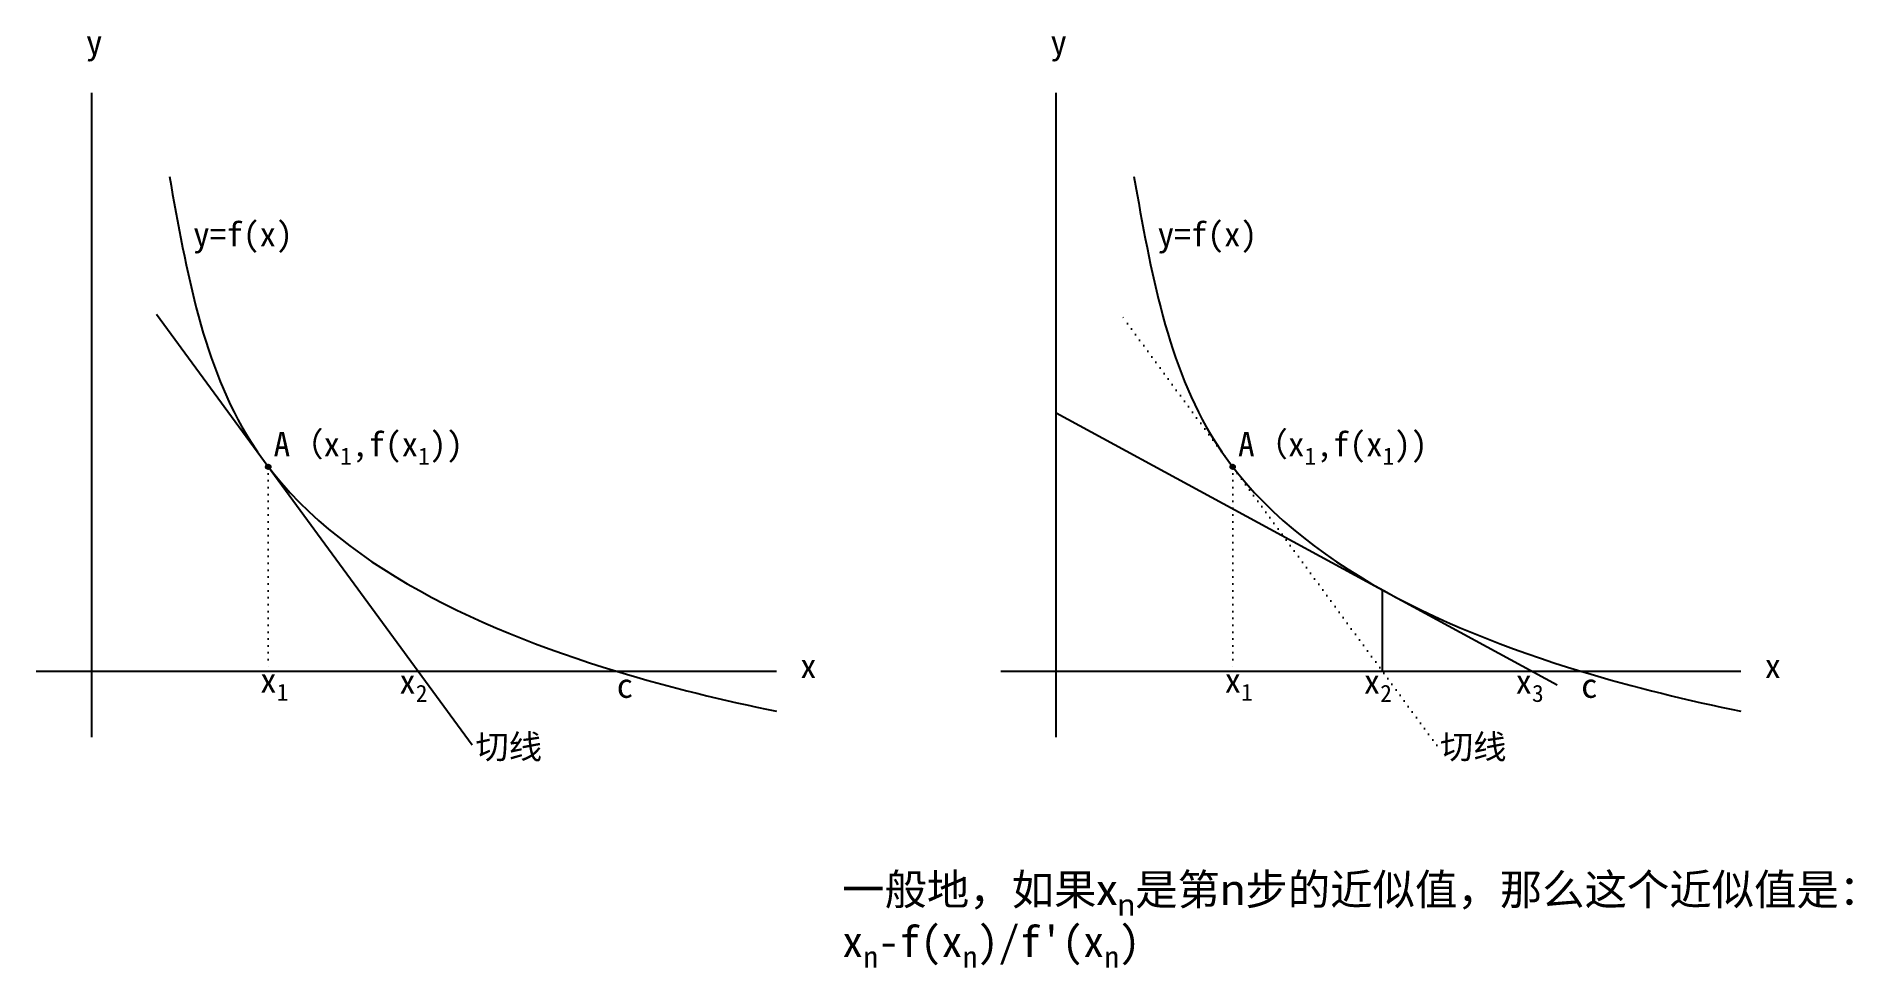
# Model space of a CAD drawing. Header units: millimetres. Extents: x 1598 to 2416, y 972 to 1391.
import ezdxf

# ---------------------------------------------------------------- set-up
doc = ezdxf.new("R2010")
doc.units = ezdxf.units.MM
doc.linetypes.add('ACAD_ISO07W100', pattern=[3, 0, -3])
doc.styles.get("Standard").update_dxf_attribs({"font": '', "height": 8})
doc.styles.add('w', font='', dxfattribs={"height": 8})
doc.styles.get('Standard').set_extended_font_data('SimSun')
doc.styles.get('w').set_extended_font_data('SimSun')

msp = doc.modelspace()

# ---------------------------------------------------------------- hatches: boundary and pattern name
for points in [[(1701.96, 1198.31, 0.228763), (1701.57, 1197.5, 0.601189), (1703.18, 1196.64)], [(2136.46, 1198.31, 0.228763), (2136.07, 1197.5, 0.601189), (2137.68, 1196.64)]]:
    msp.add_hatch(color=256).paths.add_polyline_path(points)
h = msp.add_hatch(color=256)
edge = h.paths.add_edge_path()
edge.add_spline(control_points=[(1703.24, 1196.68), (1702.81, 1197.23), (1702.39, 1197.77), (1701.98, 1198.32)], knot_values=[138.152906, 138.152906, 138.152906, 138.152906, 140.299973, 140.299973, 140.299973, 140.299973], degree=3, periodic=0)
edge.add_arc((1702.61, 1197.5), 1.03, 127.35933, 128.45821)
edge.add_line((1701.96, 1198.31), (1703.18, 1196.64))
edge.add_arc((1702.61, 1197.5), 1.03, 304.05532, 307.73525)
h = msp.add_hatch(color=256)
edge = h.paths.add_edge_path()
edge.add_spline(control_points=[(1701.98, 1198.32), (1702.39, 1197.77), (1702.81, 1197.23), (1703.24, 1196.68)], knot_values=[138.152906, 138.152906, 138.152906, 138.152906, 140.299973, 140.299973, 140.299973, 140.299973], degree=3, periodic=0)
edge.add_arc((1702.61, 1197.5), 1.03, 307.73525, 360)
edge.add_arc((1702.61, 1197.5), 1.03, 0, 127.35933)
h = msp.add_hatch(color=256)
edge = h.paths.add_edge_path()
edge.add_spline(control_points=[(2137.74, 1196.68), (2137.31, 1197.23), (2136.89, 1197.77), (2136.48, 1198.32)], knot_values=[138.152906, 138.152906, 138.152906, 138.152906, 140.299973, 140.299973, 140.299973, 140.299973], degree=3, periodic=0)
edge.add_arc((2137.1, 1197.5), 1.03, 127.35933, 128.45821)
edge.add_line((2136.46, 1198.31), (2137.68, 1196.64))
edge.add_arc((2137.1, 1197.5), 1.03, 304.05532, 307.73525)
h = msp.add_hatch(color=256)
edge = h.paths.add_edge_path()
edge.add_spline(control_points=[(2136.48, 1198.32), (2136.89, 1197.77), (2137.31, 1197.23), (2137.74, 1196.68)], knot_values=[138.152906, 138.152906, 138.152906, 138.152906, 140.299973, 140.299973, 140.299973, 140.299973], degree=3, periodic=0)
edge.add_arc((2137.1, 1197.5), 1.03, 307.73525, 360)
edge.add_arc((2137.1, 1197.5), 1.03, 0, 127.35933)

# ---------------------------------------------------------------- linework, layer by layer
for p, q in [((1623.12, 1075.68), (1623.12, 1365.99)), ((2057.62, 1075.68), (2057.62, 1365.99)), ((1794.52, 1072.11), (1652.19, 1266.17)), ((2057.62, 1221.88), (2283.25, 1099.32)), ((2204.57, 1105.45), (2204.57, 1142.05)), ((1598.11, 1105.45), (1931.58, 1105.45)), ((2032.61, 1105.45), (2366.08, 1105.45))]:
    msp.add_line(p, q)
at = {"linetype": 'ACAD_ISO07W100'}
for p, q in [((2229.02, 1072.11), (2086.69, 1266.17)), ((1702.61, 1197.5), (1702.61, 1105.45)), ((2137.1, 1197.5), (2137.1, 1105.45))]:
    msp.add_line(p, q, dxfattribs=at)
for points in [[(1623.12, 1350.76, 0, 0, 0), (1623.12, 1365.99, 3.29, 0, 0), (1623.12, 1376.32, 0, 0, 0)], [(2057.62, 1350.76, 0, 0, 0), (2057.62, 1365.99, 3.29, 0, 0), (2057.62, 1376.32, 0, 0, 0)], [(1916.35, 1105.45, 0, 0, 0), (1931.58, 1105.45, 3.29, 0, 0), (1941.92, 1105.45, 0, 0, 0)], [(2350.85, 1105.45, 0, 0, 0), (2366.08, 1105.45, 3.29, 0, 0), (2376.41, 1105.45, 0, 0, 0)]]:
    msp.add_lwpolyline(points, format="xyseb")
for centre in [(1702.61, 1197.5), (2137.1, 1197.5)]:
    msp.add_circle(centre, 1.03)
for points in [[(1658.11, 1328.18), (1665.68, 1285.51), (1685.09, 1176.11), (1819.67, 1113.52), (1907.76, 1092.3), (1931.58, 1087.46)], [(2092.61, 1328.18), (2100.18, 1285.51), (2119.59, 1176.11), (2254.17, 1113.52), (2342.26, 1092.3), (2366.08, 1087.46)]]:
    msp.add_open_spline(points, degree=3, knots=[0, 0, 0, 0, 124.563357, 319.375807, 392.271586, 392.271586, 392.271586, 392.271586])

# ---------------------------------------------------------------- texts
at = {"style": 'w'}
for s, p in [('y', (1620.45, 1383.23)), ('y', (2054.95, 1383.23)), ('y=f(x)', (1668.73, 1296.76)), ('y=f(x)', (2103.23, 1296.76)), ('x', (1942.19, 1102.32)), ('x', (2376.69, 1102.32)), ('c', (1859.54, 1093.46)), ('c', (2294.04, 1093.46))]:
    msp.add_text(s, height=11, dxfattribs=at).set_placement(p)
at = {"attachment_point": 1}
for s, insert, char_height, width in [('\\A1;A（x{\\H0.7x;\\S^ 1;},f(x{\\H0.7x;\\S^ 1;}))', (1705, 1213.22), 11, 128.4778), ('\\A1;A（x{\\H0.7x;\\S^ 1;},f(x{\\H0.7x;\\S^ 1;}))', (2139.5, 1213.22), 11, 128.4778), ('\\A1;x{\\H0.7x;\\S^ 1;}', (1698.92, 1106.85), 11, 32.8134), ('\\A1;x{\\H0.7x;\\S^ 2;}', (1761.59, 1106.36), 11, 32.8134), ('\\A1;x{\\H0.7x;\\S^ 1;}', (2133.42, 1106.85), 11, 32.8134), ('\\A1;x{\\H0.7x;\\S^ 2;}', (2196.09, 1106.36), 11, 32.8134), ('\\A1;x{\\H0.7x;\\S^ 3;}', (2264.48, 1106.36), 11, 32.8134), ('切线', (1795.95, 1076.96), 11, 35.5833), ('切线', (2230.44, 1076.96), 11, 35.5833), ("\\A1;一般地，如果{\\fCalibri|b0|i0|c0|p34;x\\H0.7x;\\S^ n;}是第{\\fCalibri|b0|i0|c0|p34;n}步的近似值，那么这个近似值是：\\Px{\\H0.7x;\\S^ n;}-f(x{\\H0.7x;\\S^ n;})/f'(x{\\H0.7x;\\S^ n;})", (1961.13, 1014.13), 14, 538.3107)]:
    msp.add_mtext(s, dxfattribs=dict(at, insert=insert, char_height=char_height, width=width))

doc.saveas('drawing.dxf')
